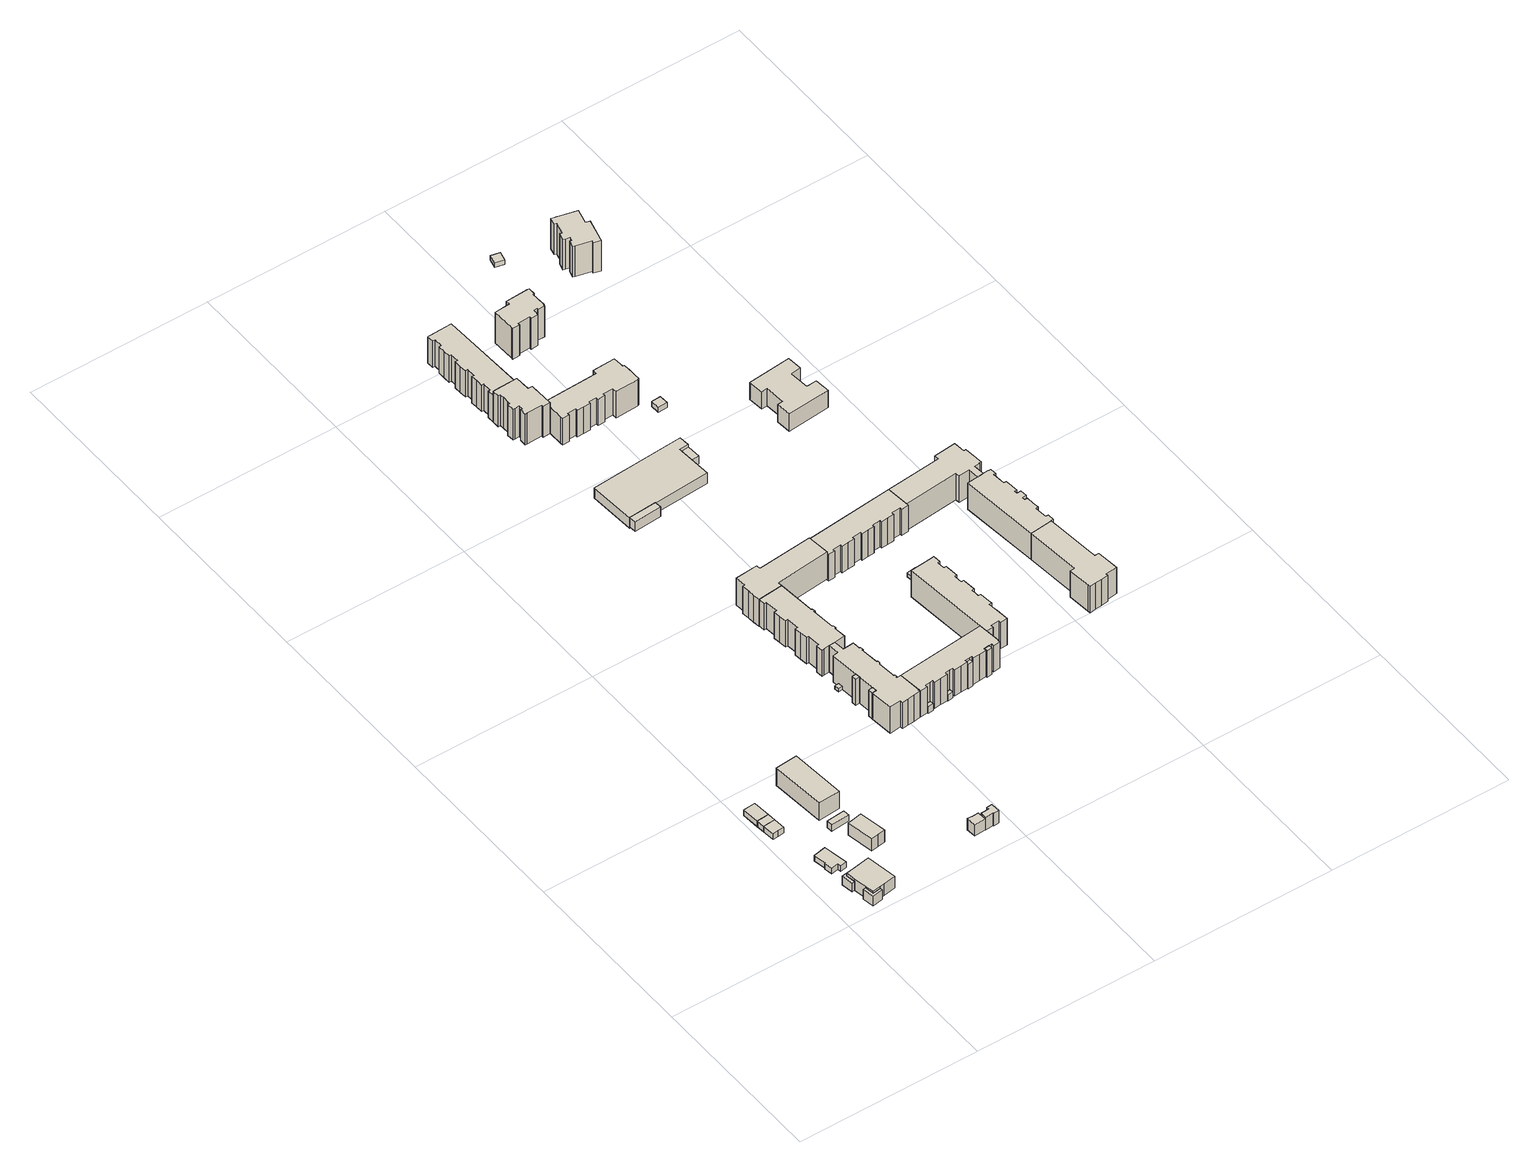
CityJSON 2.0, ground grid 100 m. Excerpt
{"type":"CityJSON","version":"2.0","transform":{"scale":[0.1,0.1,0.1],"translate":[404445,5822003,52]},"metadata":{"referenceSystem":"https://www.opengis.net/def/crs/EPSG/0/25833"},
"CityObjects":{
"building1":{"type":"Building","attributes":{"Gemeindeschluessel":"11000010","BezugspunktDach":"2200","function":"51009_1610","measuredHeight":6.21,"storeysAboveGround":0},"address":[{"country":"Germany","locality":"Berlin"}],"geometry":[{"type":"Solid","lod":"1","boundaries":[[[[0,1,2,3,4,5]],[[6,7,8,9,10,11]],[[6,11,5,4]],[[7,6,4,3]],[[8,7,3,2]],[[9,8,2,1]],[[10,9,1,0]],[[11,10,0,5]]]]}]},
"building2":{"type":"Building","attributes":{"Gemeindeschluessel":"11000010","BezugspunktDach":"2200","function":"51009_1610","measuredHeight":5.51,"storeysAboveGround":0},"address":[{"country":"Germany","locality":"Berlin"}],"geometry":[{"type":"Solid","lod":"1","boundaries":[[[[12,13,14,15,16,17]],[[18,19,20,21,22,23]],[[18,23,17,16]],[[19,18,16,15]],[[20,19,15,14]],[[21,20,14,13]],[[22,21,13,12]],[[23,22,12,17]]]]}]},
"building3":{"type":"Building","attributes":{"Gemeindeschluessel":"11000010","BezugspunktDach":"2200","function":"31001_1010","measuredHeight":8.3,"storeysAboveGround":2},"address":[{"country":"Germany","locality":"Berlin","thoroughfareNumber":"67A","thoroughfareName":"Alte Hellersdorfer Straße"}],"geometry":[{"type":"Solid","lod":"1","boundaries":[[[[24,25,26,27,28,29,30,31,32,33]],[[34,35,36,37,38,39,40,41,42,43]],[[34,43,33,32]],[[35,34,32,31]],[[36,35,31,30]],[[37,36,30,29]],[[38,37,29,28]],[[39,38,28,27]],[[40,39,27,26]],[[41,40,26,25]],[[42,41,25,24]],[[43,42,24,33]]]]}]},
"building4":{"type":"Building","attributes":{"Gemeindeschluessel":"11000010","BezugspunktDach":"2200","function":"31001_2000","measuredHeight":4.84,"storeysAboveGround":1},"address":[{"country":"Germany","locality":"Berlin","thoroughfareNumber":"69 (1)","thoroughfareName":"Alte Hellersdorfer Straße"}],"geometry":[{"type":"Solid","lod":"1","boundaries":[[[[44,45,46,47,48,49,50,51]],[[52,53,54,55,56,57,58,59]],[[52,59,51,50]],[[53,52,50,49]],[[54,53,49,48]],[[55,54,48,47]],[[56,55,47,46]],[[57,56,46,45]],[[58,57,45,44]],[[59,58,44,51]]]]}]},
"building5":{"type":"Building","attributes":{"Gemeindeschluessel":"11000010","BezugspunktDach":"2200","function":"31001_2463","measuredHeight":4.05,"storeysAboveGround":1},"address":[{"country":"Germany","locality":"Berlin","thoroughfareNumber":"77 (1)","thoroughfareName":"Alte Hellersdorfer Straße"}],"geometry":[{"type":"Solid","lod":"1","boundaries":[[[[60,61,62,63,64,65]],[[66,67,68,69,70,71]],[[66,71,65,64]],[[67,66,64,63]],[[68,67,63,62]],[[69,68,62,61]],[[70,69,61,60]],[[71,70,60,65]]]]}]},
"building6":{"type":"Building","attributes":{"Gemeindeschluessel":"11000010","BezugspunktDach":"2200","function":"51009_1610","measuredHeight":4.04,"storeysAboveGround":0},"address":[{"country":"Germany","locality":"Berlin"}],"geometry":[{"type":"Solid","lod":"1","boundaries":[[[[65,63,72,73,74]],[[75,76,67,71,77]],[[75,77,74,73]],[[76,75,73,72]],[[67,76,72,63]],[[71,67,63,65]],[[77,71,65,74]]]]}]},
"building7":{"type":"Building","attributes":{"Gemeindeschluessel":"11000010","BezugspunktDach":"2200","function":"31001_2140","measuredHeight":4.05,"storeysAboveGround":1},"address":[{"country":"Germany","locality":"Berlin","thoroughfareNumber":"77 (2)","thoroughfareName":"Alte Hellersdorfer Straße"}],"geometry":[{"type":"Solid","lod":"1","boundaries":[[[[74,72,78,79]],[[80,76,77,81]],[[80,81,79,78]],[[76,80,78,72]],[[77,76,72,74]],[[81,77,74,79]]]]}]},
"building8":{"type":"Building","attributes":{"Gemeindeschluessel":"11000010","BezugspunktDach":"2200","function":"31001_2000","measuredHeight":4.07,"storeysAboveGround":1},"address":[{"country":"Germany","locality":"Berlin","thoroughfareNumber":"69 (2)","thoroughfareName":"Alte Hellersdorfer Straße"}],"geometry":[{"type":"Solid","lod":"1","boundaries":[[[[82,83,84,85]],[[86,87,88,89]],[[86,89,85,84]],[[87,86,84,83]],[[88,87,83,82]],[[89,88,82,85]]]]}]},
"building9":{"type":"Building","attributes":{"Gemeindeschluessel":"11000010","BezugspunktDach":"2200","function":"31001_1010","measuredHeight":8.84,"storeysAboveGround":2},"address":[{"country":"Germany","locality":"Berlin","thoroughfareNumber":"69, 71","thoroughfareName":"Alte Hellersdorfer Straße"}],"geometry":[{"type":"Solid","lod":"1","boundaries":[[[[90,91,92,93,94,95]],[[96,97,98,99,100,101]],[[96,101,95,94]],[[97,96,94,93]],[[98,97,93,92]],[[99,98,92,91]],[[100,99,91,90]],[[101,100,90,95]]]]}]},
"building10":{"type":"Building","attributes":{"name":"Stadtteilzentrum","Gemeindeschluessel":"11000010","BezugspunktDach":"2200","function":"31001_3060","measuredHeight":12.11,"storeysAboveGround":3},"address":[{"country":"Germany","locality":"Berlin","thoroughfareNumber":"77","thoroughfareName":"Alte Hellersdorfer Straße"}],"geometry":[{"type":"Solid","lod":"1","boundaries":[[[[102,103,104,105]],[[106,107,108,109]],[[106,109,105,104]],[[107,106,104,103]],[[108,107,103,102]],[[109,108,102,105]]]]}]},
"building11":{"type":"Building","attributes":{"Gemeindeschluessel":"11000010","BezugspunktDach":"2200","function":"31001_2463","measuredHeight":7.24,"storeysAboveGround":1},"address":[{"country":"Germany","locality":"Berlin","thoroughfareNumber":"64 (1)","thoroughfareName":"Alte Hellersdorfer Straße"}],"geometry":[{"type":"Solid","lod":"1","boundaries":[[[[110,111,112,113,114,115]],[[116,117,118,119,120,121]],[[116,121,115,114]],[[117,116,114,113]],[[118,117,113,112]],[[119,118,112,111]],[[120,119,111,110]],[[121,120,110,115]]]]}]},
"building12":{"type":"Building","attributes":{"Gemeindeschluessel":"11000010","BezugspunktDach":"2200","function":"31001_2463","measuredHeight":8.26,"storeysAboveGround":1},"address":[{"country":"Germany","locality":"Berlin","thoroughfareNumber":"64 (3)","thoroughfareName":"Alte Hellersdorfer Straße"}],"geometry":[{"type":"Solid","lod":"1","boundaries":[[[[122,123,124,125,126,127,128,129]],[[130,131,132,133,134,135,136,137]],[[130,137,129,128]],[[131,130,128,127]],[[132,131,127,126]],[[133,132,126,125]],[[134,133,125,124]],[[135,134,124,123]],[[136,135,123,122]],[[137,136,122,129]]]]}]},
"building13":{"type":"Building","attributes":{"Gemeindeschluessel":"11000010","BezugspunktDach":"2200","function":"51009_1610","measuredHeight":16.81,"storeysAboveGround":0},"address":[{"country":"Germany","locality":"Berlin"}],"geometry":[{"type":"Solid","lod":"1","boundaries":[[[[138,139,140,141]],[[142,143,144,145]],[[142,145,141,140]],[[143,142,140,139]],[[144,143,139,138]],[[145,144,138,141]]]]}]},
"building14":{"type":"Building","attributes":{"Gemeindeschluessel":"11000010","BezugspunktDach":"2200","function":"51009_1610","measuredHeight":16.8,"storeysAboveGround":0},"address":[{"country":"Germany","locality":"Berlin"}],"geometry":[{"type":"Solid","lod":"1","boundaries":[[[[146,147,148,149]],[[150,151,152,153]],[[150,153,149,148]],[[151,150,148,147]],[[152,151,147,146]],[[153,152,146,149]]]]}]},
"building15":{"type":"Building","attributes":{"Gemeindeschluessel":"11000010","BezugspunktDach":"2200","function":"51009_1610","measuredHeight":2.06,"storeysAboveGround":0},"address":[{"country":"Germany","locality":"Berlin"}],"geometry":[{"type":"Solid","lod":"1","boundaries":[[[[154,155,156,157]],[[158,159,160,161]],[[158,161,157,156]],[[159,158,156,155]],[[160,159,155,154]],[[161,160,154,157]]]]}]},
"building16":{"type":"Building","attributes":{"Gemeindeschluessel":"11000010","BezugspunktDach":"2200","function":"31001_1010","measuredHeight":16.89,"storeysAboveGround":5},"address":[{"country":"Germany","locality":"Berlin","thoroughfareNumber":"90, 92, 94","thoroughfareName":"Alte Hellersdorfer Straße"}],"geometry":[{"type":"Solid","lod":"1","boundaries":[[[[139,138,162,163,164,165,166,167,168,169,170,171,172,173,174,175,176,177,178,179,180,181,182,183,184,185,186,187,188,189]],[[190,191,192,193,194,195,196,197,198,199,200,201,202,203,204,205,206,207,208,209,210,211,212,213,214,215,216,217,218,219]],[[190,219,189,188]],[[191,190,188,187]],[[192,191,187,186]],[[193,192,186,185]],[[194,193,185,184]],[[195,194,184,183]],[[196,195,183,182]],[[197,196,182,181]],[[198,197,181,180]],[[199,198,180,179]],[[200,199,179,178]],[[201,200,178,177]],[[202,201,177,176]],[[203,202,176,175]],[[204,203,175,174]],[[205,204,174,173]],[[206,205,173,172]],[[207,206,172,171]],[[208,207,171,170]],[[209,208,170,169]],[[210,209,169,168]],[[211,210,168,167]],[[212,211,167,166]],[[213,212,166,165]],[[214,213,165,164]],[[215,214,164,163]],[[216,215,163,162]],[[217,216,162,138]],[[218,217,138,139]],[[219,218,139,189]]]]}]},
"building17":{"type":"Building","attributes":{"Gemeindeschluessel":"11000010","BezugspunktDach":"2200","function":"31001_1010","measuredHeight":16.89,"storeysAboveGround":5},"address":[{"country":"Germany","locality":"Berlin","thoroughfareNumber":"100, 96, 98","thoroughfareName":"Alte Hellersdorfer Straße"}],"geometry":[{"type":"Solid","lod":"1","boundaries":[[[[220,221,222,223,224,225,226,227,228,229,230,231,232,233,234,235,187,186,236,237,238,239,240,241,242,243,244,245,246,247]],[[248,249,250,251,252,253,254,255,256,257,258,192,191,259,260,261,262,263,264,265,266,267,268,269,270,271,272,273,274,275]],[[248,275,247,246]],[[249,248,246,245]],[[250,249,245,244]],[[251,250,244,243]],[[252,251,243,242]],[[253,252,242,241]],[[254,253,241,240]],[[255,254,240,239]],[[256,255,239,238]],[[257,256,238,237]],[[258,257,237,236]],[[192,258,236,186]],[[191,192,186,187]],[[259,191,187,235]],[[260,259,235,234]],[[261,260,234,233]],[[262,261,233,232]],[[263,262,232,231]],[[264,263,231,230]],[[265,264,230,229]],[[266,265,229,228]],[[267,266,228,227]],[[268,267,227,226]],[[269,268,226,225]],[[270,269,225,224]],[[271,270,224,223]],[[272,271,223,222]],[[273,272,222,221]],[[274,273,221,220]],[[275,274,220,247]]]]}]},
"building18":{"type":"Building","attributes":{"Gemeindeschluessel":"11000010","BezugspunktDach":"2200","function":"51009_1610","measuredHeight":4.36,"storeysAboveGround":0},"address":[{"country":"Germany","locality":"Berlin"}],"geometry":[{"type":"Solid","lod":"1","boundaries":[[[[276,277,278,279,280]],[[281,282,283,284,285]],[[281,285,280,279]],[[282,281,279,278]],[[283,282,278,277]],[[284,283,277,276]],[[285,284,276,280]]]]}]},
"building19":{"type":"Building","attributes":{"Gemeindeschluessel":"11000010","BezugspunktDach":"2200","function":"51009_1610","measuredHeight":4.06,"storeysAboveGround":0},"address":[{"country":"Germany","locality":"Berlin"}],"geometry":[{"type":"Solid","lod":"1","boundaries":[[[[286,287,288,289,290]],[[291,292,293,294,295]],[[291,295,290,289]],[[292,291,289,288]],[[293,292,288,287]],[[294,293,287,286]],[[295,294,286,290]]]]}]},
"building20":{"type":"Building","attributes":{"Gemeindeschluessel":"11000010","BezugspunktDach":"2200","function":"51009_1610","measuredHeight":6.15,"storeysAboveGround":0},"address":[{"country":"Germany","locality":"Berlin"}],"geometry":[{"type":"Solid","lod":"1","boundaries":[[[[296,297,298,299]],[[300,301,302,303]],[[300,303,299,298]],[[301,300,298,297]],[[302,301,297,296]],[[303,302,296,299]]]]}]},
"building21":{"type":"Building","attributes":{"Gemeindeschluessel":"11000010","BezugspunktDach":"2200","function":"31001_1010","measuredHeight":16.91,"storeysAboveGround":5},"address":[{"country":"Germany","locality":"Berlin","thoroughfareNumber":"74, 76, 78, 80","thoroughfareName":"Alte Hellersdorfer Straße"}],"geometry":[{"type":"Solid","lod":"1","boundaries":[[[[169,304,305,306,307,308,309,310,311,312,313,314,315,316,317,318,319,320,321,322,323,324,325,326,327,328,329,330,331,332,333,334,170]],[[335,336,337,338,339,340,341,342,343,344,345,346,347,348,349,350,351,352,353,354,355,356,357,358,359,360,361,362,363,364,365,209,208]],[[335,208,170,334]],[[336,335,334,333]],[[337,336,333,332]],[[338,337,332,331]],[[339,338,331,330]],[[340,339,330,329]],[[341,340,329,328]],[[342,341,328,327]],[[343,342,327,326]],[[344,343,326,325]],[[345,344,325,324]],[[346,345,324,323]],[[347,346,323,322]],[[348,347,322,321]],[[349,348,321,320]],[[350,349,320,319]],[[351,350,319,318]],[[352,351,318,317]],[[353,352,317,316]],[[354,353,316,315]],[[355,354,315,314]],[[356,355,314,313]],[[357,356,313,312]],[[358,357,312,311]],[[359,358,311,310]],[[360,359,310,309]],[[361,360,309,308]],[[362,361,308,307]],[[363,362,307,306]],[[364,363,306,305]],[[365,364,305,304]],[[209,365,304,169]],[[208,209,169,170]]]]}]},
"building22":{"type":"Building","attributes":{"Gemeindeschluessel":"11000010","BezugspunktDach":"2200","function":"31001_1010","measuredHeight":17.35,"storeysAboveGround":5},"address":[{"country":"Germany","locality":"Berlin","thoroughfareNumber":"2, 4, 6","thoroughfareName":"Neuruppiner Straße"}],"geometry":[{"type":"Solid","lod":"1","boundaries":[[[[366,367,368,369,370,371,372,373,374,375,376,377,378]],[[379,380,381,382,383,384,385,386,387,388,389,390,391]],[[379,391,378,377]],[[380,379,377,376]],[[381,380,376,375]],[[382,381,375,374]],[[383,382,374,373]],[[384,383,373,372]],[[385,384,372,371]],[[386,385,371,370]],[[387,386,370,369]],[[388,387,369,368]],[[389,388,368,367]],[[390,389,367,366]],[[391,390,366,378]]]]}]},
"building23":{"type":"Building","attributes":{"Gemeindeschluessel":"11000010","BezugspunktDach":"2200","function":"51009_1610","measuredHeight":15.78,"storeysAboveGround":0},"address":[{"country":"Germany","locality":"Berlin"}],"geometry":[{"type":"Solid","lod":"1","boundaries":[[[[392,393,394,395,396]],[[397,398,399,400,401]],[[397,401,396,395]],[[398,397,395,394]],[[399,398,394,393]],[[400,399,393,392]],[[401,400,392,396]]]]}]},
"building24":{"type":"Building","attributes":{"Gemeindeschluessel":"11000010","BezugspunktDach":"2200","function":"31001_1010","measuredHeight":19.75,"storeysAboveGround":6},"address":[{"country":"Germany","locality":"Berlin","thoroughfareNumber":"108A","thoroughfareName":"Alte Hellersdorfer Straße"}],"geometry":[{"type":"Solid","lod":"1","boundaries":[[[[402,403,404,405,406,407,408,409,410,411,412,413,414,415,416,417,418,419,420,421,422,423,424]],[[425,426,427,428,429,430,431,432,433,434,435,436,437,438,439,440,441,442,443,444,445,446,447]],[[425,447,424,423]],[[426,425,423,422]],[[427,426,422,421]],[[428,427,421,420]],[[429,428,420,419]],[[430,429,419,418]],[[431,430,418,417]],[[432,431,417,416]],[[433,432,416,415]],[[434,433,415,414]],[[435,434,414,413]],[[436,435,413,412]],[[437,436,412,411]],[[438,437,411,410]],[[439,438,410,409]],[[440,439,409,408]],[[441,440,408,407]],[[442,441,407,406]],[[443,442,406,405]],[[444,443,405,404]],[[445,444,404,403]],[[446,445,403,402]],[[447,446,402,424]]]]}]},
"building25":{"type":"Building","attributes":{"Gemeindeschluessel":"11000010","BezugspunktDach":"2200","function":"51009_1610","measuredHeight":17.03,"storeysAboveGround":0},"address":[{"country":"Germany","locality":"Berlin"}],"geometry":[{"type":"Solid","lod":"1","boundaries":[[[[448,449,450,451,452]],[[453,454,455,456,457]],[[453,457,452,451]],[[454,453,451,450]],[[455,454,450,449]],[[456,455,449,448]],[[457,456,448,452]]]]}]},
"building26":{"type":"Building","attributes":{"Gemeindeschluessel":"11000010","BezugspunktDach":"2200","function":"31001_2054","measuredHeight":6.73,"storeysAboveGround":1},"address":[{"country":"Germany","locality":"Berlin","thoroughfareNumber":"102","thoroughfareName":"Alte Hellersdorfer Straße"}],"geometry":[{"type":"Solid","lod":"1","boundaries":[[[[458,459,460,461,462,463,464,465]],[[466,467,468,469,470,471,472,473]],[[466,473,465,464]],[[467,466,464,463]],[[468,467,463,462]],[[469,468,462,461]],[[470,469,461,460]],[[471,470,460,459]],[[472,471,459,458]],[[473,472,458,465]]]]}]},
"building27":{"type":"Building","attributes":{"Gemeindeschluessel":"11000010","BezugspunktDach":"2200","function":"31001_1010","measuredHeight":16.96,"storeysAboveGround":5},"address":[{"country":"Germany","locality":"Berlin","thoroughfareNumber":"108B, 108C, 108D, 108E","thoroughfareName":"Alte Hellersdorfer Straße"}],"geometry":[{"type":"Solid","lod":"1","boundaries":[[[[474,475,476,477,478,479,480,481,482,483,484,485,486,487,488,489,490,491,492,493,494,495,496,497,498]],[[499,500,426,425,447,501,502,503,504,505,506,507,508,509,510,511,512,513,514,515,516,517,518,519,520]],[[499,520,498,497]],[[500,499,497,496]],[[426,500,496,495]],[[425,426,495,494]],[[447,425,494,493]],[[501,447,493,492]],[[502,501,492,491]],[[503,502,491,490]],[[504,503,490,489]],[[505,504,489,488]],[[506,505,488,487]],[[507,506,487,486]],[[508,507,486,485]],[[509,508,485,484]],[[510,509,484,483]],[[511,510,483,482]],[[512,511,482,481]],[[513,512,481,480]],[[514,513,480,479]],[[515,514,479,478]],[[516,515,478,477]],[[517,516,477,476]],[[518,517,476,475]],[[519,518,475,474]],[[520,519,474,498]]]]}]},
"building28":{"type":"Building","attributes":{"Gemeindeschluessel":"11000010","BezugspunktDach":"2200","function":"31001_1010","measuredHeight":16.92,"storeysAboveGround":5},"address":[{"country":"Germany","locality":"Berlin","thoroughfareNumber":"82, 84, 86, 88","thoroughfareName":"Alte Hellersdorfer Straße"}],"geometry":[{"type":"Solid","lod":"1","boundaries":[[[[334,333,332,521,522,523,524,525,526,527,528,529,530,531,532,533,534,535,536,537,538,539,540,541,542,543,544,545,546,547,548,549,550,551]],[[552,553,554,555,556,557,558,559,560,561,562,563,564,565,566,567,568,569,570,571,572,573,574,575,576,577,578,579,580,581,337,336,335,582]],[[552,582,551,550]],[[553,552,550,549]],[[554,553,549,548]],[[555,554,548,547]],[[556,555,547,546]],[[557,556,546,545]],[[558,557,545,544]],[[559,558,544,543]],[[560,559,543,542]],[[561,560,542,541]],[[562,561,541,540]],[[563,562,540,539]],[[564,563,539,538]],[[565,564,538,537]],[[566,565,537,536]],[[567,566,536,535]],[[568,567,535,534]],[[569,568,534,533]],[[570,569,533,532]],[[571,570,532,531]],[[572,571,531,530]],[[573,572,530,529]],[[574,573,529,528]],[[575,574,528,527]],[[576,575,527,526]],[[577,576,526,525]],[[578,577,525,524]],[[579,578,524,523]],[[580,579,523,522]],[[581,580,522,521]],[[337,581,521,332]],[[336,337,332,333]],[[335,336,333,334]],[[582,335,334,551]]]]}]},
"building29":{"type":"Building","attributes":{"Gemeindeschluessel":"11000010","BezugspunktDach":"2200","function":"51009_1610","measuredHeight":4.14,"storeysAboveGround":0},"address":[{"country":"Germany","locality":"Berlin"}],"geometry":[{"type":"Solid","lod":"1","boundaries":[[[[583,584,585,586]],[[587,588,589,590]],[[587,590,586,585]],[[588,587,585,584]],[[589,588,584,583]],[[590,589,583,586]]]]}]},
"building30":{"type":"Building","attributes":{"Gemeindeschluessel":"11000010","BezugspunktDach":"2200","function":"31001_1010","measuredHeight":17,"storeysAboveGround":5},"address":[{"country":"Germany","locality":"Berlin","thoroughfareNumber":"105, 107, 109","thoroughfareName":"Kyritzer Straße"}],"geometry":[{"type":"Solid","lod":"1","boundaries":[[[[591,592,593,594,595,596,597,598,599,600,601,602,603,604,605,606,607,608,609,610,611,612,613,614,615,616,617,618]],[[619,620,621,622,623,624,625,626,627,628,629,630,631,632,633,634,635,636,637,638,639,640,641,642,643,431,430,429]],[[619,429,618,617]],[[620,619,617,616]],[[621,620,616,615]],[[622,621,615,614]],[[623,622,614,613]],[[624,623,613,612]],[[625,624,612,611]],[[626,625,611,610]],[[627,626,610,609]],[[628,627,609,608]],[[629,628,608,607]],[[630,629,607,606]],[[631,630,606,605]],[[632,631,605,604]],[[633,632,604,603]],[[634,633,603,602]],[[635,634,602,601]],[[636,635,601,600]],[[637,636,600,599]],[[638,637,599,598]],[[639,638,598,597]],[[640,639,597,596]],[[641,640,596,595]],[[642,641,595,594]],[[643,642,594,593]],[[431,643,593,592]],[[430,431,592,591]],[[429,430,591,618]]]]}]},
"building31":{"type":"Building","attributes":{"Gemeindeschluessel":"11000010","BezugspunktDach":"2200","function":"51009_1610","measuredHeight":4.04,"storeysAboveGround":0},"address":[{"country":"Germany","locality":"Berlin"}],"geometry":[{"type":"Solid","lod":"1","boundaries":[[[[644,645,646,647,648]],[[649,650,651,652,653]],[[649,653,648,647]],[[650,649,647,646]],[[651,650,646,645]],[[652,651,645,644]],[[653,652,644,648]]]]}]},
"building32":{"type":"Building","attributes":{"Gemeindeschluessel":"11000010","BezugspunktDach":"2200","function":"51009_1610","measuredHeight":5.38,"storeysAboveGround":0},"address":[{"country":"Germany","locality":"Berlin"}],"geometry":[{"type":"Solid","lod":"1","boundaries":[[[[654,655,656,657]],[[658,659,660,661]],[[658,661,657,656]],[[659,658,656,655]],[[660,659,655,654]],[[661,660,654,657]]]]}]},
"building33":{"type":"Building","attributes":{"Gemeindeschluessel":"11000010","BezugspunktDach":"2200","function":"51009_1610","measuredHeight":4.05,"storeysAboveGround":0},"address":[{"country":"Germany","locality":"Berlin"}],"geometry":[{"type":"Solid","lod":"1","boundaries":[[[[662,663,664,665,666]],[[667,668,669,670,671]],[[667,671,666,665]],[[668,667,665,664]],[[669,668,664,663]],[[670,669,663,662]],[[671,670,662,666]]]]}]},
"building34":{"type":"Building","attributes":{"Gemeindeschluessel":"11000010","BezugspunktDach":"2200","function":"31001_1010","measuredHeight":16.94,"storeysAboveGround":5},"address":[{"country":"Germany","locality":"Berlin","thoroughfareNumber":"10, 12, 14, 8","thoroughfareName":"Neuruppiner Straße"}],"geometry":[{"type":"Solid","lod":"1","boundaries":[[[[672,673,674,675,676,677,678,679,680,681,682,683,684,685,686,687,688,689,690,691,692,693,694,695,696]],[[697,698,699,700,701,702,703,704,705,706,707,708,709,710,711,712,713,714,715,716,717,718,719,720,721]],[[697,721,696,695]],[[698,697,695,694]],[[699,698,694,693]],[[700,699,693,692]],[[701,700,692,691]],[[702,701,691,690]],[[703,702,690,689]],[[704,703,689,688]],[[705,704,688,687]],[[706,705,687,686]],[[707,706,686,685]],[[708,707,685,684]],[[709,708,684,683]],[[710,709,683,682]],[[711,710,682,681]],[[712,711,681,680]],[[713,712,680,679]],[[714,713,679,678]],[[715,714,678,677]],[[716,715,677,676]],[[717,716,676,675]],[[718,717,675,674]],[[719,718,674,673]],[[720,719,673,672]],[[721,720,672,696]]]]}]},
"building35":{"type":"Building","attributes":{"Gemeindeschluessel":"11000010","BezugspunktDach":"2200","function":"31001_2523","measuredHeight":2.64,"storeysAboveGround":1},"address":[{"country":"Germany","locality":"Berlin","thoroughfareNumber":"82 (1)","thoroughfareName":"Alte Hellersdorfer Straße"}],"geometry":[{"type":"Solid","lod":"1","boundaries":[[[[722,723,724,725]],[[726,727,728,729]],[[726,729,725,724]],[[727,726,724,723]],[[728,727,723,722]],[[729,728,722,725]]]]}]},
"building36":{"type":"Building","attributes":{"Gemeindeschluessel":"11000010","BezugspunktDach":"2200","function":"51009_1610","measuredHeight":3.81,"storeysAboveGround":0},"address":[{"country":"Germany","locality":"Berlin"}],"geometry":[{"type":"Solid","lod":"1","boundaries":[[[[730,731,732,733,734]],[[735,736,737,738,739]],[[735,739,734,733]],[[736,735,733,732]],[[737,736,732,731]],[[738,737,731,730]],[[739,738,730,734]]]]}]},
"building37":{"type":"Building","attributes":{"Gemeindeschluessel":"11000010","BezugspunktDach":"2200","function":"31001_1010","measuredHeight":19.77,"storeysAboveGround":6},"address":[{"country":"Germany","locality":"Berlin","thoroughfareNumber":"108F","thoroughfareName":"Alte Hellersdorfer Straße"}],"geometry":[{"type":"Solid","lod":"1","boundaries":[[[[740,741,742,743,744,745,746,747,748,749,750,751,752,753,754,755,756,757,758,759,760,761]],[[762,763,764,765,766,767,768,769,770,771,772,773,774,775,776,777,778,779,780,781,782,783]],[[762,783,761,760]],[[763,762,760,759]],[[764,763,759,758]],[[765,764,758,757]],[[766,765,757,756]],[[767,766,756,755]],[[768,767,755,754]],[[769,768,754,753]],[[770,769,753,752]],[[771,770,752,751]],[[772,771,751,750]],[[773,772,750,749]],[[774,773,749,748]],[[775,774,748,747]],[[776,775,747,746]],[[777,776,746,745]],[[778,777,745,744]],[[779,778,744,743]],[[780,779,743,742]],[[781,780,742,741]],[[782,781,741,740]],[[783,782,740,761]]]]}]},
"building38":{"type":"Building","attributes":{"Gemeindeschluessel":"11000010","BezugspunktDach":"2200","function":"31001_2523","measuredHeight":3.07,"storeysAboveGround":1},"address":[{"country":"Germany","locality":"Berlin","thoroughfareNumber":"105 (1)","thoroughfareName":"Kyritzer Straße"}],"geometry":[{"type":"Solid","lod":"1","boundaries":[[[[784,785,786,787]],[[788,789,790,791]],[[788,791,787,786]],[[789,788,786,785]],[[790,789,785,784]],[[791,790,784,787]]]]}]},
"building39":{"type":"Building","attributes":{"Gemeindeschluessel":"11000010","BezugspunktDach":"2200","function":"31001_1010","measuredHeight":16.86,"storeysAboveGround":5},"address":[{"country":"Germany","locality":"Berlin","thoroughfareNumber":"28, 30, 32","thoroughfareName":"Neuruppiner Straße"}],"geometry":[{"type":"Solid","lod":"1","boundaries":[[[[792,793,794,795,796,797,798,799,800,801,802,803,804,805]],[[806,807,808,809,810,811,812,813,814,815,816,817,818,819]],[[806,819,805,804]],[[807,806,804,803]],[[808,807,803,802]],[[809,808,802,801]],[[810,809,801,800]],[[811,810,800,799]],[[812,811,799,798]],[[813,812,798,797]],[[814,813,797,796]],[[815,814,796,795]],[[816,815,795,794]],[[817,816,794,793]],[[818,817,793,792]],[[819,818,792,805]]]]}]},
"building40":{"type":"Building","attributes":{"Gemeindeschluessel":"11000010","BezugspunktDach":"2200","function":"31001_1010","measuredHeight":16.97,"storeysAboveGround":5},"address":[{"country":"Germany","locality":"Berlin","thoroughfareNumber":"16, 18, 20","thoroughfareName":"Neuruppiner Straße"}],"geometry":[{"type":"Solid","lod":"1","boundaries":[[[[694,820,821,822,823,824,825,826,827,828,829,830,831,832,833,834,835,695]],[[836,837,838,839,840,841,842,843,844,845,846,847,848,849,850,851,698,697]],[[836,697,695,835]],[[837,836,835,834]],[[838,837,834,833]],[[839,838,833,832]],[[840,839,832,831]],[[841,840,831,830]],[[842,841,830,829]],[[843,842,829,828]],[[844,843,828,827]],[[845,844,827,826]],[[846,845,826,825]],[[847,846,825,824]],[[848,847,824,823]],[[849,848,823,822]],[[850,849,822,821]],[[851,850,821,820]],[[698,851,820,694]],[[697,698,694,695]]]]}]},
"building41":{"type":"Building","attributes":{"Gemeindeschluessel":"11000010","BezugspunktDach":"2200","function":"31001_2523","measuredHeight":2.76,"storeysAboveGround":1},"address":[{"country":"Germany","locality":"Berlin","thoroughfareNumber":"110 (1)","thoroughfareName":"Alte Hellersdorfer Straße"}],"geometry":[{"type":"Solid","lod":"1","boundaries":[[[[852,853,854,855]],[[856,857,858,859]],[[856,859,855,854]],[[857,856,854,853]],[[858,857,853,852]],[[859,858,852,855]]]]}]},
"building42":{"type":"Building","attributes":{"Gemeindeschluessel":"11000010","BezugspunktDach":"2200","function":"31001_1010","measuredHeight":16.85,"storeysAboveGround":5},"address":[{"country":"Germany","locality":"Berlin","thoroughfareNumber":"88A, 88B, 88C","thoroughfareName":"Alte Hellersdorfer Straße"},{"country":"Germany","locality":"Berlin","thoroughfareNumber":"24","thoroughfareName":"Neuruppiner Straße"}],"geometry":[{"type":"Solid","lod":"1","boundaries":[[[[805,804,860,861,862,863,864,865,866,867,868,869,870,871,872,873,874,875,876,877,878,879,880,881,882,824,823,883]],[[884,885,886,887,888,889,890,891,892,893,894,895,896,897,898,899,900,901,902,903,904,905,906,907,908,806,819,909]],[[884,909,883,823]],[[885,884,823,824]],[[886,885,824,882]],[[887,886,882,881]],[[888,887,881,880]],[[889,888,880,879]],[[890,889,879,878]],[[891,890,878,877]],[[892,891,877,876]],[[893,892,876,875]],[[894,893,875,874]],[[895,894,874,873]],[[896,895,873,872]],[[897,896,872,871]],[[898,897,871,870]],[[899,898,870,869]],[[900,899,869,868]],[[901,900,868,867]],[[902,901,867,866]],[[903,902,866,865]],[[904,903,865,864]],[[905,904,864,863]],[[906,905,863,862]],[[907,906,862,861]],[[908,907,861,860]],[[806,908,860,804]],[[819,806,804,805]],[[909,819,805,883]]]]}]},
"building43":{"type":"Building","attributes":{"Gemeindeschluessel":"11000010","BezugspunktDach":"2200","function":"31001_3065","measuredHeight":11.14,"storeysAboveGround":3},"address":[{"country":"Germany","locality":"Berlin","thoroughfareNumber":"32B","thoroughfareName":"Havelländer Ring"}],"geometry":[{"type":"Solid","lod":"1","boundaries":[[[[910,911,912,913,914,915,916,917,918,919,920,921]],[[922,923,924,925,926,927,928,929,930,931,932,933]],[[922,933,921,920]],[[923,922,920,919]],[[924,923,919,918]],[[925,924,918,917]],[[926,925,917,916]],[[927,926,916,915]],[[928,927,915,914]],[[929,928,914,913]],[[930,929,913,912]],[[931,930,912,911]],[[932,931,911,910]],[[933,932,910,921]]]]}]},
"building44":{"type":"Building","attributes":{"Gemeindeschluessel":"11000010","BezugspunktDach":"2200","function":"31001_1010","measuredHeight":19.6,"storeysAboveGround":6},"address":[{"country":"Germany","locality":"Berlin","thoroughfareNumber":"134","thoroughfareName":"Zossener Straße"}],"geometry":[{"type":"Solid","lod":"1","boundaries":[[[[934,935,936,937,938,939,940,941,942,943,944,945,946,947,948,949,950,951,952,953,954,955]],[[956,957,958,959,960,961,962,963,964,965,966,967,968,969,970,971,972,973,974,975,976,977]],[[956,977,955,954]],[[957,956,954,953]],[[958,957,953,952]],[[959,958,952,951]],[[960,959,951,950]],[[961,960,950,949]],[[962,961,949,948]],[[963,962,948,947]],[[964,963,947,946]],[[965,964,946,945]],[[966,965,945,944]],[[967,966,944,943]],[[968,967,943,942]],[[969,968,942,941]],[[970,969,941,940]],[[971,970,940,939]],[[972,971,939,938]],[[973,972,938,937]],[[974,973,937,936]],[[975,974,936,935]],[[976,975,935,934]],[[977,976,934,955]]]]}]}
},
"vertices":[
[143,7,114],[202,17,114],[200,31,114],[155,24,114],[147,73,114],[132,71,114],[147,73,52],[155,24,52],[200,31,52],[202,17,52],[143,7,52],[132,71,52],
[120,140,106],[135,142,106],[127,192,106],[152,196,106],[149,210,106],[110,204,106],[149,210,51],[152,196,51],[127,192,51],[135,142,51],[120,140,51],[110,204,51],
[135,142,125],[147,73,125],[155,24,125],[200,31,125],[224,35,125],[293,47,125],[265,215,125],[196,203,125],[152,196,125],[127,192,125],[152,196,50],[196,203,50],[265,215,50],[293,47,50],[224,35,50],[200,31,50],[155,24,50],[147,73,50],[135,142,50],[127,192,50],
[111,336,84],[106,335,84],[114,290,84],[153,297,84],[156,278,84],[192,285,84],[168,418,84],[99,405,84],[168,418,49],[192,285,49],[156,278,49],[153,297,49],[114,290,49],[106,335,49],[111,336,49],[99,405,49],
[27,628,86],[59,631,86],[92,633,86],[86,698,86],[54,695,86],[21,692,86],[54,695,49],[86,698,49],[92,633,49],[59,631,49],[27,628,49],[21,692,49],
[83,742,86],[50,739,86],[18,737,86],[50,739,49],[83,742,49],[18,737,49],
[75,838,86],[10,832,86],[75,838,49],[10,832,49],
[276,516,88],[378,524,88],[375,557,88],[274,548,88],[375,557,47],[378,524,47],[276,516,47],[274,548,47],
[350,304,124],[391,311,124],[432,318,124],[406,467,124],[365,459,124],[324,452,124],[365,459,47],[406,467,47],[432,318,47],[391,311,47],[350,304,47],[324,452,47],
[275,611,153],[394,620,153],[370,920,153],[250,910,153],[370,920,41],[394,620,41],[275,611,41],[250,910,41],
[787,107,121],[849,110,121],[845,159,121],[809,156,121],[809,159,121],[784,158,121],[809,159,49],[809,156,49],[845,159,49],[849,110,49],[787,107,49],[784,158,49],
[852,109,130],[895,112,130],[895,108,130],[926,111,130],[922,160,130],[892,157,130],[893,144,130],[851,142,130],[893,144,48],[892,157,48],[922,160,48],[926,111,48],[895,108,48],[895,112,48],[852,109,48],[851,142,48],
[862,1007,203],[885,1009,203],[883,1034,203],[859,1032,203],[883,1034,35],[885,1009,35],[862,1007,35],[859,1032,35],
[851,1122,203],[874,1124,203],[872,1149,203],[849,1147,203],[872,1149,35],[874,1124,35],[851,1122,35],[849,1147,35],
[840,1240,55],[863,1242,55],[861,1267,55],[837,1265,55],[861,1267,34],[863,1242,34],[840,1240,34],[837,1265,34],
[874,884,203],[935,890,203],[937,876,203],[972,880,203],[1009,883,203],[1043,887,203],[1042,900,203],[1045,900,203],[1033,1023,203],[1009,1021,203],[1009,1026,203],[1015,1027,203],[1013,1041,203],[1007,1040,203],[997,1142,203],[1003,1143,203],[1002,1160,203],[996,1159,203],[986,1260,203],[992,1260,203],[990,1277,203],[984,1277,203],[980,1319,203],[921,1314,203],[915,1373,203],[882,1370,203],[887,1311,203],[857,1307,203],[887,1311,34],[882,1370,34],[915,1373,34],[921,1314,34],[980,1319,34],[984,1277,34],[990,1277,34],[992,1260,34],[986,1260,34],[996,1159,34],[1002,1160,34],[1003,1143,34],[997,1142,34],[1007,1040,34],[1013,1041,34],[1015,1027,34],[1009,1026,34],[1009,1021,34],[1033,1023,34],[1045,900,34],[1042,900,34],[1043,887,34],[1009,883,34],[972,880,34],[937,876,34],[935,890,34],[874,884,34],[862,1007,34],[885,1009,34],[857,1307,34],
[799,1765,203],[813,1767,203],[820,1695,203],[806,1694,203],[810,1656,203],[814,1617,203],[827,1618,203],[834,1551,203],[820,1550,203],[824,1512,203],[828,1473,203],[841,1474,203],[848,1405,203],[835,1403,203],[838,1365,203],[852,1367,203],[974,1379,203],[968,1446,203],[974,1447,203],[972,1464,203],[966,1463,203],[954,1590,203],[960,1590,203],[958,1607,203],[952,1606,203],[933,1813,203],[810,1801,203],[796,1800,203],[810,1801,34],[933,1813,34],[952,1606,34],[958,1607,34],[960,1590,34],[954,1590,34],[966,1463,34],[972,1464,34],[974,1447,34],[968,1446,34],[974,1379,34],[852,1367,34],[838,1365,34],[835,1403,34],[848,1405,34],[841,1474,34],[828,1473,34],[824,1512,34],[820,1550,34],[834,1551,34],[827,1618,34],[814,1617,34],[810,1656,34],[806,1694,34],[820,1695,34],[813,1767,34],[799,1765,34],[796,1800,34],
[1088,891,80],[1088,884,80],[1119,887,80],[1117,907,80],[1086,904,80],[1117,907,36],[1119,887,36],[1088,884,36],[1088,891,36],[1086,904,36],
[1209,902,76],[1210,896,76],[1238,899,76],[1236,919,76],[1208,916,76],[1236,919,36],[1238,899,36],[1210,896,36],[1209,902,36],[1208,916,36],
[702,2636,87],[852,2645,87],[850,2682,87],[699,2673,87],[850,2682,25],[852,2645,25],[702,2636,25],[699,2673,25],
[1048,900,203],[1049,887,203],[1088,891,203],[1086,904,203],[1117,907,203],[1132,909,203],[1133,895,203],[1170,899,203],[1209,902,203],[1208,916,203],[1236,919,203],[1253,920,203],[1254,907,203],[1293,910,203],[1330,914,203],[1329,927,203],[1356,930,203],[1367,931,203],[1368,918,203],[1405,921,203],[1444,925,203],[1443,938,203],[1472,941,203],[1488,943,203],[1490,929,203],[1528,933,203],[1526,946,203],[1528,947,203],[1520,1025,203],[1518,1038,203],[1515,1070,203],[1515,1070,34],[1518,1038,34],[1520,1025,34],[1528,947,34],[1526,946,34],[1528,933,34],[1490,929,34],[1488,943,34],[1472,941,34],[1443,938,34],[1444,925,34],[1405,921,34],[1368,918,34],[1367,931,34],[1356,930,34],[1329,927,34],[1330,914,34],[1293,910,34],[1254,907,34],[1253,920,34],[1236,919,34],[1208,916,34],[1209,902,34],[1170,899,34],[1133,895,34],[1132,909,34],[1117,907,34],[1086,904,34],[1088,891,34],[1049,887,34],[1048,900,34],
[789,1872,204],[793,1836,204],[796,1800,204],[810,1801,204],[933,1813,204],[930,1837,204],[1229,1866,204],[1217,1989,204],[918,1961,204],[916,1984,204],[793,1973,204],[799,1914,204],[785,1913,204],[799,1914,30],[793,1973,30],[916,1984,30],[918,1961,30],[1217,1989,30],[1229,1866,30],[930,1837,30],[933,1813,30],[810,1801,30],[796,1800,30],[793,1836,30],[789,1872,30],[785,1913,30],
[1330,914,193],[1331,908,193],[1358,910,193],[1356,930,193],[1329,927,193],[1356,930,35],[1358,910,35],[1331,908,35],[1330,914,35],[1329,927,35],
[595,3556,219],[608,3557,219],[609,3533,219],[610,3502,219],[611,3486,219],[598,3485,219],[600,3446,219],[612,3446,219],[636,3447,219],[637,3424,219],[626,3424,219],[627,3387,219],[638,3388,219],[722,3390,219],[722,3380,219],[762,3382,219],[762,3391,219],[761,3424,219],[757,3515,219],[734,3515,219],[731,3599,219],[607,3594,219],[594,3594,219],[607,3594,21],[731,3599,21],[734,3515,21],[757,3515,21],[761,3424,21],[762,3391,21],[762,3382,21],[722,3380,21],[722,3390,21],[638,3388,21],[627,3387,21],[626,3424,21],[637,3424,21],[636,3447,21],[612,3446,21],[600,3446,21],[598,3485,21],[611,3486,21],[610,3502,21],[609,3533,21],[608,3557,21],[595,3556,21],[594,3594,21],
[1444,925,205],[1445,918,205],[1474,921,205],[1472,941,205],[1443,938,205],[1472,941,35],[1474,921,35],[1445,918,35],[1444,925,35],[1443,938,35],
[699,2673,83],[850,2682,83],[1157,2702,83],[1149,2823,83],[1144,2898,83],[1194,2902,83],[1190,2960,83],[683,2927,83],[1190,2960,16],[1194,2902,16],[1144,2898,16],[1149,2823,16],[1157,2702,16],[850,2682,16],[699,2673,16],[683,2927,16],
[578,4042,191],[591,4042,191],[593,3996,191],[580,3996,191],[581,3957,191],[582,3921,191],[595,3921,191],[597,3875,191],[584,3874,191],[585,3836,191],[587,3799,191],[600,3800,191],[602,3752,191],[588,3752,191],[590,3717,191],[591,3680,191],[604,3680,191],[606,3631,191],[593,3631,191],[594,3594,191],[607,3594,191],[731,3599,191],[713,4084,191],[589,4079,191],[576,4079,191],[589,4079,21],[713,4084,21],[593,3631,21],[606,3631,21],[604,3680,21],[591,3680,21],[590,3717,21],[588,3752,21],[602,3752,21],[600,3800,21],[587,3799,21],[585,3836,21],[584,3874,21],[597,3875,21],[595,3921,21],[582,3921,21],[581,3957,21],[580,3996,21],[593,3996,21],[591,4042,21],[578,4042,21],[576,4079,21],
[1558,1028,203],[1557,1042,203],[1604,1046,203],[1605,1033,203],[1643,1036,203],[1642,1050,203],[1636,1108,203],[1633,1136,203],[1631,1157,203],[1645,1159,203],[1641,1195,203],[1638,1234,203],[1624,1233,203],[1622,1260,203],[1620,1278,203],[1633,1279,203],[1630,1318,203],[1627,1353,203],[1613,1351,203],[1611,1378,203],[1609,1398,203],[1622,1400,203],[1619,1435,203],[1615,1473,203],[1602,1472,203],[1599,1500,203],[1598,1515,203],[1611,1516,203],[1607,1558,203],[1594,1556,203],[1471,1545,203],[1594,1556,34],[1607,1558,34],[1611,1516,34],[1598,1515,34],[1599,1500,34],[1602,1472,34],[1615,1473,34],[1619,1435,34],[1622,1400,34],[1609,1398,34],[1611,1378,34],[1613,1351,34],[1627,1353,34],[1630,1318,34],[1633,1279,34],[1620,1278,34],[1622,1260,34],[1624,1233,34],[1638,1234,34],[1641,1195,34],[1645,1159,34],[1631,1157,34],[1633,1136,34],[1636,1108,34],[1642,1050,34],[1643,1036,34],[1605,1033,34],[1604,1046,34],[1557,1042,34],[1558,1028,34],[1471,1545,34],
[1636,1108,78],[1656,1110,78],[1653,1138,78],[1633,1136,78],[1653,1138,36],[1656,1110,36],[1636,1108,36],[1633,1136,36],
[762,3391,191],[762,3382,191],[764,3300,191],[766,3287,191],[802,3288,191],[802,3301,191],[849,3302,191],[849,3290,191],[887,3291,191],[925,3293,191],[925,3305,191],[969,3306,191],[969,3294,191],[1008,3295,191],[1008,3307,191],[1064,3309,191],[1066,3286,191],[1190,3290,191],[1190,3293,191],[1200,3294,191],[1199,3328,191],[1197,3366,191],[1195,3402,191],[1186,3402,191],[1184,3463,191],[1060,3458,191],[1061,3434,191],[761,3424,191],[1061,3434,21],[1060,3458,21],[1184,3463,21],[1186,3402,21],[1195,3402,21],[1197,3366,21],[1199,3328,21],[1200,3294,21],[1190,3293,21],[1190,3290,21],[1066,3286,21],[1064,3309,21],[1008,3307,21],[1008,3295,21],[969,3294,21],[969,3306,21],[925,3305,21],[925,3293,21],[887,3291,21],[849,3290,21],[849,3302,21],[802,3301,21],[802,3288,21],[766,3287,21],[764,3300,21],
[1624,1233,78],[1638,1234,78],[1644,1235,78],[1642,1262,78],[1622,1260,78],[1642,1262,38],[1644,1235,38],[1638,1234,38],[1624,1233,38],[1622,1260,38],
[1149,2823,69],[1199,2827,69],[1194,2902,69],[1144,2898,69],[1194,2902,15],[1199,2827,15],[1149,2823,15],[1144,2898,15],
[1613,1351,78],[1627,1353,78],[1633,1353,78],[1630,1380,78],[1611,1378,78],[1630,1380,37],[1633,1353,37],[1627,1353,37],[1613,1351,37],[1611,1378,37],
[1229,1866,196],[1230,1855,196],[1265,1858,196],[1264,1870,196],[1310,1874,196],[1312,1862,196],[1348,1866,196],[1384,1870,196],[1383,1881,196],[1432,1886,196],[1433,1874,196],[1469,1878,196],[1504,1881,196],[1503,1893,196],[1550,1898,196],[1551,1886,196],[1588,1889,196],[1623,1893,196],[1622,1905,196],[1671,1909,196],[1672,1898,196],[1712,1901,196],[1711,1913,196],[1699,2037,196],[1217,1989,196],[1699,2037,26],[1711,1913,26],[1712,1901,26],[1672,1898,26],[1671,1909,26],[1622,1905,26],[1623,1893,26],[1588,1889,26],[1551,1886,26],[1550,1898,26],[1503,1893,26],[1504,1881,26],[1469,1878,26],[1433,1874,26],[1432,1886,26],[1383,1881,26],[1384,1870,26],[1348,1866,26],[1312,1862,26],[1310,1874,26],[1264,1870,26],[1265,1858,26],[1230,1855,26],[1229,1866,26],[1217,1989,26],
[1536,1609,62],[1586,1614,62],[1581,1665,62],[1531,1659,62],[1581,1665,36],[1586,1614,36],[1536,1609,36],[1531,1659,36],
[1602,1472,75],[1615,1473,75],[1622,1474,75],[1619,1502,75],[1599,1500,75],[1619,1502,37],[1622,1474,37],[1615,1473,37],[1602,1472,37],[1599,1500,37],
[910,3887,212],[910,3877,212],[949,3878,212],[948,3888,212],[1016,3891,212],[1016,3880,212],[1055,3881,212],[1055,3892,212],[1058,3892,212],[1057,3916,212],[1077,3917,212],[1077,3909,212],[1113,3910,212],[1113,3918,212],[1117,3918,212],[1114,4003,212],[1122,4003,212],[1122,4042,212],[1112,4042,212],[989,4037,212],[990,4014,212],[906,4010,212],[990,4014,14],[989,4037,14],[1112,4042,14],[1122,4042,14],[1122,4003,14],[1114,4003,14],[1117,3918,14],[1113,3918,14],[1113,3910,14],[1077,3909,14],[1077,3917,14],[1057,3916,14],[1058,3892,14],[1055,3892,14],[1055,3881,14],[1016,3880,14],[1016,3891,14],[948,3888,14],[949,3878,14],[910,3877,14],[910,3887,14],[906,4010,14],
[1242,3200,54],[1293,3203,54],[1291,3252,54],[1240,3250,54],[1291,3252,23],[1293,3203,23],[1242,3200,23],[1240,3250,23],
[2088,1125,196],[2063,1123,196],[2075,1000,196],[2076,987,196],[2112,991,196],[2148,994,196],[2184,998,196],[2183,1010,196],[2247,1017,196],[2235,1139,196],[2212,1137,196],[2209,1165,196],[2182,1436,196],[2060,1424,196],[2182,1436,27],[2209,1165,27],[2212,1137,27],[2235,1139,27],[2247,1017,27],[2183,1010,27],[2184,998,27],[2148,994,27],[2112,991,27],[2076,987,27],[2075,1000,27],[2063,1123,27],[2088,1125,27],[2060,1424,27],
[2009,1942,196],[2012,1917,196],[2072,1923,196],[2077,1865,196],[2111,1868,196],[2105,1926,196],[2135,1929,196],[2135,1932,196],[2147,1933,196],[2144,1969,196],[2140,2005,196],[2137,2040,196],[2125,2038,196],[2118,2101,196],[1996,2089,196],[1998,2065,196],[1998,2065,26],[1996,2089,26],[2118,2101,26],[2125,2038,26],[2137,2040,26],[2140,2005,26],[2144,1969,26],[2147,1933,26],[2135,1932,26],[2135,1929,26],[2105,1926,26],[2111,1868,26],[2077,1865,26],[2072,1923,26],[2012,1917,26],[2009,1942,26],
[1242,4399,40],[1254,4449,40],[1205,4460,40],[1194,4410,40],[1205,4460,12],[1254,4449,12],[1242,4399,12],[1194,4410,12],
[2182,1438,196],[2196,1439,196],[2193,1475,196],[2179,1474,196],[2172,1543,196],[2186,1545,196],[2183,1581,196],[2179,1620,196],[2165,1619,196],[2163,1635,196],[2187,1637,196],[2184,1675,196],[2160,1673,196],[2158,1689,196],[2172,1690,196],[2169,1726,196],[2165,1764,196],[2151,1762,196],[2144,1834,196],[2158,1835,196],[2155,1869,196],[2141,1868,196],[2141,1871,196],[2017,1859,196],[2077,1865,27],[2111,1868,27],[2141,1871,27],[2141,1868,27],[2155,1869,27],[2158,1835,27],[2144,1834,27],[2151,1762,27],[2165,1764,27],[2169,1726,27],[2172,1690,27],[2158,1689,27],[2160,1673,27],[2184,1675,27],[2187,1637,27],[2163,1635,27],[2165,1619,27],[2179,1620,27],[2183,1581,27],[2186,1545,27],[2172,1543,27],[2179,1474,27],[2193,1475,27],[2196,1439,27],[2182,1438,27],[2017,1859,27],
[1637,2940,135],[1669,2943,135],[1679,2834,135],[1647,2830,135],[1654,2749,135],[1888,2770,135],[1880,2852,135],[1824,2847,135],[1814,2956,135],[1870,2961,135],[1863,3043,135],[1629,3021,135],[1863,3043,24],[1870,2961,24],[1814,2956,24],[1824,2847,24],[1880,2852,24],[1888,2770,24],[1654,2749,24],[1647,2830,24],[1679,2834,24],[1669,2943,24],[1637,2940,24],[1629,3021,24],
[1450,4212,206],[1473,4206,206],[1468,4187,206],[1457,4190,206],[1447,4151,206],[1459,4148,206],[1540,4128,206],[1537,4117,206],[1576,4107,206],[1579,4119,206],[1608,4239,206],[1585,4245,206],[1605,4326,206],[1516,4348,206],[1504,4351,206],[1485,4355,206],[1473,4358,206],[1464,4319,206],[1475,4316,206],[1459,4251,206],[1448,4254,206],[1438,4215,206],[1448,4254,10],[1459,4251,10],[1475,4316,10],[1464,4319,10],[1473,4358,10],[1485,4355,10],[1504,4351,10],[1516,4348,10],[1605,4326,10],[1585,4245,10],[1608,4239,10],[1579,4119,10],[1576,4107,10],[1537,4117,10],[1540,4128,10],[1459,4148,10],[1447,4151,10],[1457,4190,10],[1468,4187,10],[1473,4206,10],[1450,4212,10],[1438,4215,10]
]}
